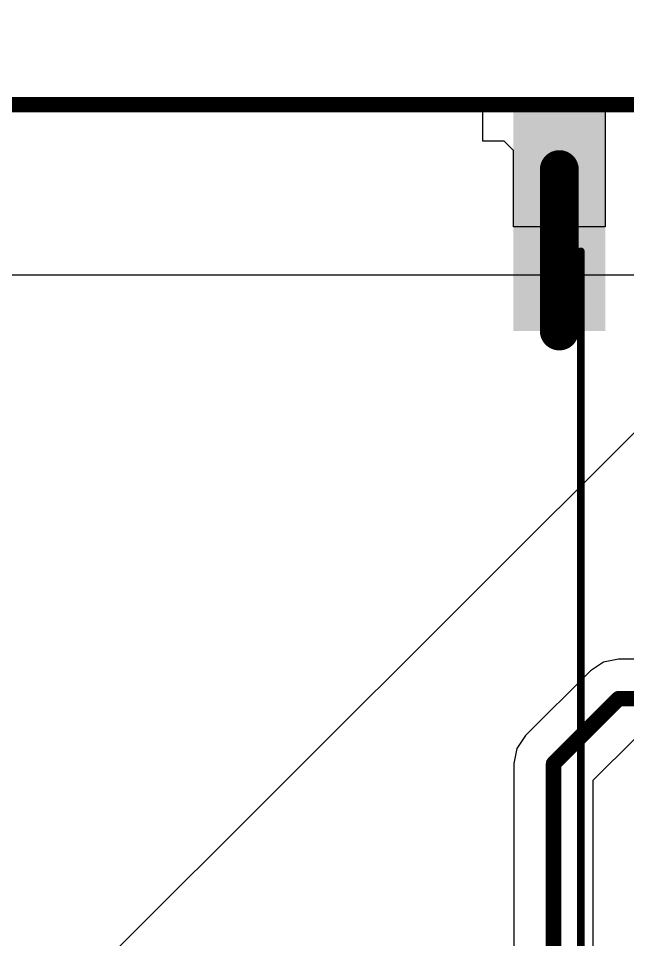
# Model space of a CAD drawing. Header units: millimetres. Extents: x 0 to 214, y 0 to 214.
# Drawn here: x 4.05 to 4.442, y 4.236 to 4.828 of the extents above; entities that cross this region are included whole.
import ezdxf

# ---------------------------------------------------------------- set-up
doc = ezdxf.new("R2010")
doc.units = ezdxf.units.MM
doc.header["$MEASUREMENT"] = 0
for name, color, linetype in [('BottomLayer', 5, 'Continuous'), ('BottomSolder', 6, 'Continuous'), ('Mechanical2', 216, 'Continuous'), ('TopLayer', 1, 'Continuous'), ('TopOverlay', 2, 'Continuous'), ('TopSolder', 216, 'Continuous'), ('ViaHoleLayer', 16, 'Continuous')]:
    doc.layers.add(name, color=color, linetype=linetype)

# ---------------------------------------------------------------- blocks, each defined once
blk = doc.blocks.new('DM3BT_DSF_PEJS_31')
at = {"layer": 'TopLayer'}
blk.add_hatch(color=1, dxfattribs=at).paths.add_polyline_path([(-0.29133855, -0.25984255), (-0.23228345, -0.25984255), (-0.23228345, -0.33464565), (-0.29133855, -0.33464565)])
at = {"layer": 'TopSolder'}
blk.add_hatch(color=216, dxfattribs=at).paths.add_polyline_path([(-0.29133855, -0.25984255), (-0.23228345, -0.25984255), (-0.23228345, -0.33464565), (-0.29133855, -0.33464565)])
at = {"layer": 'TopLayer'}
for p, q in [((-0.2913385, -0.3346457), (-0.2913385, -0.2598426)), ((-0.2913385, -0.2598426), (-0.2322834, -0.2598426)), ((-0.2322834, -0.2598426), (-0.2322834, -0.3090551)), ((-0.2322834, -0.3090551), (-0.2263779, -0.3149607)), ((-0.2263779, -0.3149607), (-0.2125984, -0.3149607)), ((-0.2125984, -0.3149607), (-0.2125984, -0.3346457)), ((-0.2125984, -0.3346457), (-0.2913385, -0.3346457))]:
    blk.add_line(p, q, dxfattribs=at)
at = {"layer": 'TopOverlay', "const_width": 0.005}
for points in [[(-0.2755905, 0.3011811), (-0.2755905, -0.2440945)], [(0.2566536, -0.3377087), (-0.2157873, -0.3377087)]]:
    blk.add_lwpolyline(points, dxfattribs=at)
at = {"layer": 'TopOverlay', "const_width": 0.0025}
for points in [[(-0.2768405, -0.2440945, 1), (-0.2743405, -0.2440945, 1)], [(-0.2170373, -0.3377087, 1), (-0.2145373, -0.3377087, 1)]]:
    blk.add_lwpolyline(points, format="xyb", close=True, dxfattribs=at)

msp = doc.modelspace()

# ---------------------------------------------------------------- hatches: boundary and pattern name
at = {"layer": 'BottomLayer'}
h = msp.add_hatch(color=5, dxfattribs=at)
edge = h.paths.add_edge_path()
edge.add_arc((4.3976786, 4.627), 0.011811, 0, 360)
at = {"layer": 'TopLayer'}
msp.add_hatch(color=1, dxfattribs=at).paths.add_polyline_path([(4.368151, 4.627), (4.427206, 4.627), (4.427206, 4.7184832), (4.368151, 4.7184832)])
h = msp.add_hatch(color=1, dxfattribs=at)
edge = h.paths.add_edge_path()
edge.add_arc((4.3976786, 4.627), 0.011811, 0, 360)
at = {"layer": 'ViaHoleLayer'}
h = msp.add_hatch(color=16, dxfattribs=at)
edge = h.paths.add_edge_path()
edge.add_arc((4.3976786, 4.627), 0.0059055, 0, 360)

# ---------------------------------------------------------------- linework, layer by layer
at = {"layer": 'BottomLayer'}
msp.add_line((3.7879547, 4.6631298), (7.6943672, 4.6631298), dxfattribs=at)
at = {"layer": 'BottomSolder'}
msp.add_line((0.0133123, 0.133151), (214.0512116, 213.9829193), dxfattribs=at)
at = {"layer": 'Mechanical2', "const_width": 0.01}
msp.add_lwpolyline([(-0.1093291, 4.7724586), (7.961537, 4.7724586)], dxfattribs=at)
at = {"layer": 'TopLayer'}
for p, q in [((3.7879547, 4.6631298), (5.4415635, 4.6631298)), ((4.4260072, 4.4141329), (4.4177377, 4.4086074)), ((4.4357617, 4.4160732), (4.4260072, 4.4141329)), ((6.6394166, 4.4160732), (4.4357617, 4.4160732)), ((4.4177377, 4.4086074), (4.375976, 4.3668457)), ((4.375976, 4.3668457), (4.3704505, 4.3585762)), ((4.4194898, 4.3382635), (4.4463199, 4.3650936)), ((4.3704505, 4.3585762), (4.3685102, 4.3488217)), ((4.3685102, 4.3488217), (4.3685102, 4.0504923)), ((4.4194898, 4.0399341), (4.4194898, 4.3382635))]:
    msp.add_line(p, q, dxfattribs=at)
for points, const_width in [([(4.3976785, 4.7307416), (4.3976786, 4.7307417)], 0.025), ([(4.3976785, 4.6727416), (4.3976785, 4.7307416)], 0.025), ([(4.3976785, 4.6727416), (4.3976786, 4.6727415)], 0.025), ([(4.3976786, 4.627), (4.3976786, 4.6727415)], 0.025), ([(4.394, 4.3488217), (4.4357617, 4.3905834)], 0.01), ([(4.4357617, 4.3905834), (6.6394166, 4.3905834)], 0.01), ([(4.394, 4.0399341), (4.394, 4.3488217)], 0.01)]:
    msp.add_lwpolyline(points, dxfattribs=dict(at, const_width=const_width))
for points, const_width in [([(4.3914285, 4.7307416, 1), (4.4039285, 4.7307416, 1)], 0.0125), ([(4.3914285, 4.7307416, 1), (4.4039285, 4.7307416, 1)], 0.0125), ([(4.3914286, 4.7307417, 1), (4.4039286, 4.7307417, 1)], 0.0125), ([(4.3914285, 4.6727416, 1), (4.4039285, 4.6727416, 1)], 0.0125), ([(4.3914285, 4.6727416, 1), (4.4039285, 4.6727416, 1)], 0.0125), ([(4.3914286, 4.6727415, 1), (4.4039286, 4.6727415, 1)], 0.0125), ([(4.3914286, 4.6727415, 1), (4.4039286, 4.6727415, 1)], 0.0125), ([(4.3914286, 4.627, 1), (4.4039286, 4.627, 1)], 0.0125), ([(4.4332617, 4.3905834, 1), (4.4382617, 4.3905834, 1)], 0.005), ([(4.4332617, 4.3905834, 1), (4.4382617, 4.3905834, 1)], 0.005), ([(4.3915, 4.3488217, 1), (4.3965, 4.3488217, 1)], 0.005), ([(4.3915, 4.3488217, 1), (4.3965, 4.3488217, 1)], 0.005)]:
    msp.add_lwpolyline(points, format="xyb", close=True, dxfattribs=dict(at, const_width=const_width))
at = {"layer": 'TopSolder'}
msp.add_line((0.0133123, 0.1331513), (214.0512116, 213.9829193), dxfattribs=at)

# ---------------------------------------------------------------- block references
at = {"rotation": 180}
msp.add_blockref('DM3BT_DSF_PEJS_31', (4.1358676, 4.4340344), dxfattribs=at)

doc.saveas('drawing.dxf')
